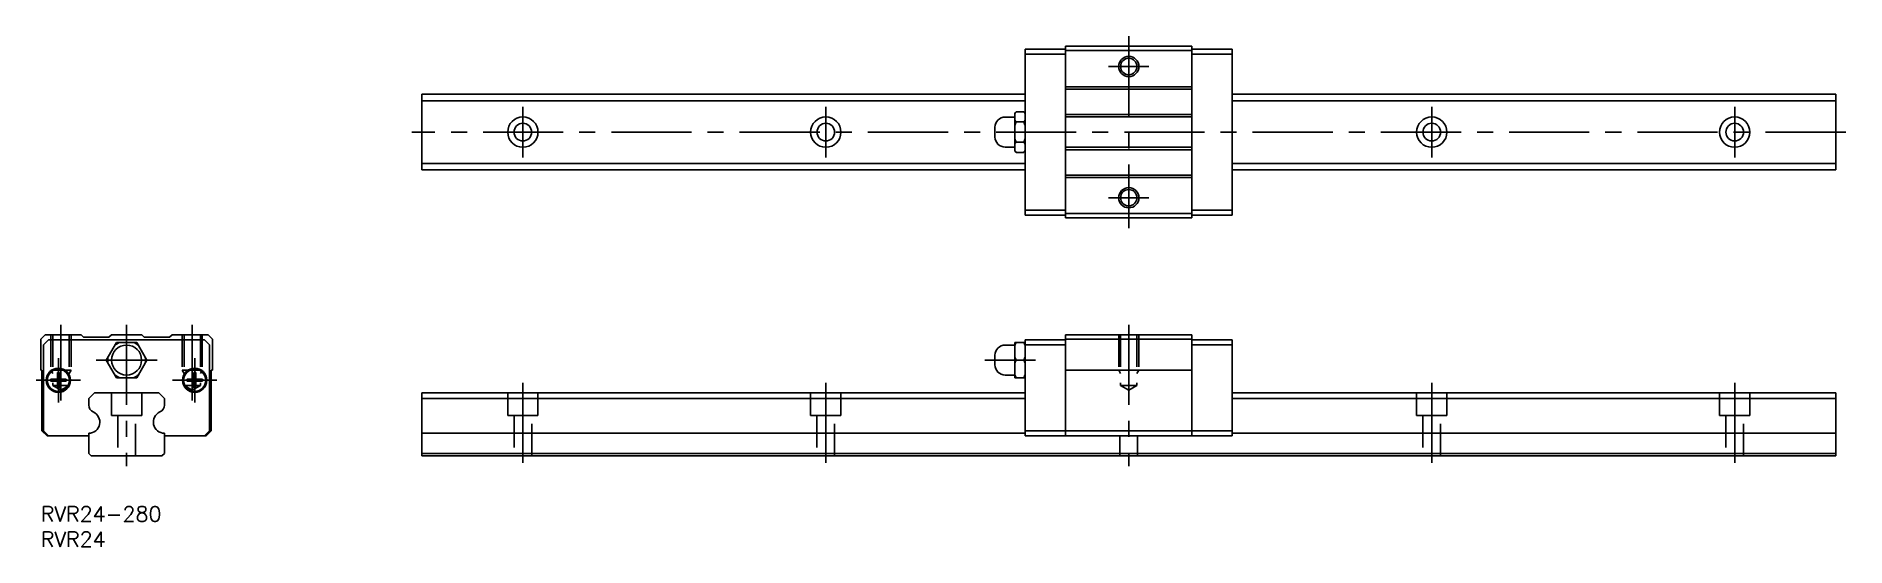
# Model space of a CAD drawing. Extents: x -1 to 357, y -8 to 93.
import ezdxf

# ---------------------------------------------------------------- set-up
doc = ezdxf.new("R2010")
doc.units = 0
doc.header["$LTSCALE"] = 0.5
doc.linetypes.add('CENTER', pattern=[50.8, 31.75, -6.35, 6.35, -6.35])
doc.linetypes.add('DASHED', pattern=[19.05, 12.7, -6.35])
for name, color, linetype in [('MSM_CENTER', 1, 'CENTER'), ('MSM_CONTINUOUS', 7, 'CONTINUOUS'), ('MSM_DASHED', 4, 'DASHED'), ('MSM_NARROW', 5, 'CONTINUOUS'), ('MSM_PART_NUMBER', 7, 'CONTINUOUS')]:
    doc.layers.add(name, color=color, linetype=linetype)
doc.styles.get("Standard").update_dxf_attribs({"font": 'txt.shx', "height": 2, "bigfont": 'bigfont.shx'})

# ---------------------------------------------------------------- blocks, each defined once
blk = doc.blocks.new('*U49')
at = {"layer": 'MSM_PART_NUMBER'}
blk.add_text('RVR24-280', height=3, dxfattribs=at).set_placement((0, -3))
blk = doc.blocks.new('*U50')
at = {"layer": 'MSM_PART_NUMBER'}
blk.add_text('RVR24', height=3, dxfattribs=at).set_placement((0, -8))

msp = doc.modelspace()

# ---------------------------------------------------------------- linework, layer by layer
at = {"layer": 'MSM_CENTER'}
for p, q in [((215.48, 93.15), (215.48, 55.15)), ((211.48, 87.15), (219.48, 87.15)), ((95.48, 69.15), (95.48, 79.15)), ((155.48, 69.15), (155.48, 79.15)), ((275.48, 69.15), (275.48, 79.15)), ((335.48, 69.15), (335.48, 79.15)), ((357.48, 74.15), (73.48, 74.15)), ((211.48, 61.15), (219.48, 61.15)), ((4, 36), (4, 21)), ((17, 36), (17, 8)), ((30, 36), (30, 21)), ((215.48, 36), (215.48, 8)), ((3.5, 20.6), (3.5, 29.4)), ((10.96, 29), (23.04, 29)), ((30.5, 20.6), (30.5, 29.4)), ((186.98, 29), (196.98, 29)), ((-0.9, 25), (7.9, 25)), ((26.1, 25), (34.9, 25)), ((95.48, 24.5), (95.48, 8)), ((155.48, 24.5), (155.48, 8)), ((275.48, 24.5), (275.48, 8)), ((335.48, 24.5), (335.48, 8))]:
    msp.add_line(p, q, dxfattribs=at)
at = {"layer": 'MSM_CONTINUOUS'}
for p, q in [((194.98, 90.6), (202.98, 90.6)), ((194.98, 57.7), (194.98, 90.6)), ((194.98, 89.61), (202.98, 89.61)), ((202.98, 91.15), (227.98, 91.15)), ((202.98, 57.15), (202.98, 91.15)), ((202.98, 90.3), (227.98, 90.3)), ((227.98, 57.15), (227.98, 91.15)), ((235.98, 90.6), (227.98, 90.6)), ((235.98, 89.61), (227.98, 89.61)), ((235.98, 57.7), (235.98, 90.6)), ((202.98, 83.15), (227.98, 83.15)), ((202.98, 82.65), (227.98, 82.65)), ((75.48, 66.65), (75.48, 81.65)), ((194.98, 81.65), (75.48, 81.65)), ((194.98, 80.38), (75.48, 80.38)), ((355.48, 81.65), (235.98, 81.65)), ((355.48, 80.38), (235.98, 80.38)), ((355.48, 66.65), (355.48, 81.65)), ((192.91, 77.12), (190.98, 77.12)), ((193.21, 78.19), (192.91, 77.9)), ((192.91, 77.9), (192.91, 70.41)), ((193.21, 78.19), (194.67, 78.19)), ((193.21, 76.17), (194.67, 76.17)), ((194.98, 77.88), (194.67, 78.19)), ((202.98, 77.65), (227.98, 77.65)), ((202.98, 77.15), (227.98, 77.15)), ((188.98, 75.12), (188.98, 73.18)), ((193.21, 72.14), (194.67, 72.14)), ((190.98, 71.18), (192.91, 71.18)), ((192.91, 70.41), (193.21, 70.12)), ((193.21, 70.12), (194.67, 70.12)), ((194.67, 70.12), (194.98, 70.43)), ((202.98, 71.15), (227.98, 71.15)), ((202.98, 70.65), (227.98, 70.65)), ((194.98, 67.92), (75.48, 67.92)), ((194.98, 66.65), (75.48, 66.65)), ((202.98, 65.65), (227.98, 65.65)), ((202.98, 65.15), (227.98, 65.15)), ((355.48, 67.92), (235.98, 67.92)), ((355.48, 66.65), (235.98, 66.65)), ((194.98, 58.69), (202.98, 58.69)), ((194.98, 57.7), (202.98, 57.7)), ((202.98, 58), (227.98, 58)), ((235.98, 58.69), (227.98, 58.69)), ((235.98, 57.7), (227.98, 57.7)), ((202.98, 57.15), (227.98, 57.15)), ((0.85, 34), (0, 33.15)), ((0, 33.15), (0, 27)), ((1.54, 33), (0.55, 32.01)), ((8, 34), (0.85, 34)), ((32.46, 33), (1.54, 33)), ((8.5, 33.5), (8, 34)), ((13.5, 33.5), (8.5, 33.5)), ((14.98, 32.49), (12.96, 29)), ((14, 34), (13.5, 33.5)), ((20, 34), (14, 34)), ((19.02, 32.49), (14.98, 32.49)), ((21.04, 29), (19.02, 32.49)), ((20.5, 33.5), (20, 34)), ((25.5, 33.5), (20.5, 33.5)), ((26, 34), (25.5, 33.5)), ((33.15, 34), (26, 34)), ((33.45, 32.01), (32.46, 33)), ((33.15, 34), (34, 33.15)), ((34, 27), (34, 33.15)), ((192.91, 32.49), (192.91, 25.5)), ((194.98, 32.49), (192.91, 32.49)), ((194.98, 14), (194.98, 33)), ((202.98, 33), (194.98, 33)), ((202.98, 14), (202.98, 34)), ((202.98, 34), (227.98, 34)), ((227.98, 33.15), (202.98, 33.15)), ((227.98, 14), (227.98, 34)), ((235.98, 33), (227.98, 33)), ((235.98, 14), (235.98, 33)), ((0.55, 32.01), (0.55, 15)), ((12.96, 29), (14.98, 25.5)), ((19.02, 25.5), (21.04, 29)), ((33.45, 15), (33.45, 32.01)), ((188.98, 29.97), (188.98, 28.03)), ((192.91, 31.97), (190.98, 31.97)), ((193.21, 29), (194.67, 29)), ((194.98, 32.01), (202.98, 32.01)), ((235.98, 32.01), (227.98, 32.01)), ((0, 27), (0.25, 27)), ((0.25, 27), (0.25, 15)), ((3.3, 25.2), (1.97, 25.2)), ((3.3, 26.53), (3.3, 25.2)), ((3.7, 25.2), (3.7, 26.53)), ((5.03, 25.2), (3.7, 25.2)), ((14.98, 25.5), (19.02, 25.5)), ((30.3, 25.2), (28.97, 25.2)), ((30.3, 26.53), (30.3, 25.2)), ((30.7, 25.2), (30.7, 26.53)), ((32.03, 25.2), (30.7, 25.2)), ((33.75, 15), (33.75, 27)), ((33.75, 27), (34, 27)), ((190.98, 26.03), (192.91, 26.03)), ((192.91, 25.5), (194.98, 25.5)), ((202.98, 27), (227.98, 27)), ((1.97, 24.8), (3.3, 24.8)), ((3.3, 24.8), (3.3, 23.47)), ((3.7, 24.8), (5.03, 24.8)), ((3.7, 23.47), (3.7, 24.8)), ((9.5, 21.38), (10.62, 22.5)), ((10.62, 22.5), (23.38, 22.5)), ((23.38, 22.5), (24.5, 21.38)), ((28.97, 24.8), (30.3, 24.8)), ((30.3, 24.8), (30.3, 23.47)), ((30.7, 23.47), (30.7, 24.8)), ((30.7, 24.8), (32.03, 24.8)), ((194.98, 22.5), (75.48, 22.5)), ((75.48, 22.5), (75.48, 10)), ((355.48, 22.5), (235.98, 22.5)), ((355.48, 22.5), (355.48, 10)), ((9.5, 20.09), (9.5, 21.38)), ((24.5, 21.38), (24.5, 20.09)), ((75.48, 21.38), (194.98, 21.38)), ((235.98, 21.38), (355.48, 21.38)), ((0.25, 15), (1.25, 14)), ((0.55, 15), (1.55, 14)), ((9.5, 10.5), (9.5, 14.5)), ((24.5, 14.5), (24.5, 10.5)), ((32.45, 14), (33.45, 15)), ((32.75, 14), (33.75, 15)), ((75.48, 14.5), (194.98, 14.5)), ((235.98, 15), (194.98, 15)), ((235.98, 14.5), (355.48, 14.5)), ((1.25, 14), (9.5, 14)), ((24.5, 14), (32.75, 14)), ((194.98, 14), (235.98, 14)), ((10, 10), (9.5, 10.5)), ((24, 10), (10, 10)), ((24.5, 10.5), (24, 10)), ((75.48, 10.5), (355.48, 10.5)), ((355.48, 10), (75.48, 10))]:
    msp.add_line(p, q, dxfattribs=at)
for centre, radius in [((215.48, 87.15), 1.62), ((95.48, 74.15), 3), ((95.48, 74.15), 1.75), ((155.48, 74.15), 3), ((155.48, 74.15), 1.75), ((275.48, 74.15), 3), ((275.48, 74.15), 1.75), ((335.48, 74.15), 3), ((335.48, 74.15), 1.75), ((215.48, 61.15), 1.62), ((17, 29), 2.97), ((3.5, 25), 2.4), ((3.5, 25), 2.2), ((30.5, 25), 2.4), ((30.5, 25), 2.2)]:
    msp.add_circle(centre, radius, dxfattribs=at)
for centre, radius, start, end in [((190.98, 75.12), 2, 90, 180), ((195.01, 76.34), 2.58, 134.2241, 144.2304), ((195.14, 78.13), 2.75, 216.0753, 225.4702), ((198.71, 73.39), 6.17, 153.222, 160.1291), ((192.8, 76.28), 2.68, 35.1578, 45.5611), ((192.9, 77.99), 2.53, 314.148, 325.1331), ((189.07, 73.36), 6.27, 19.3476, 26.6959), ((190.98, 73.18), 2, 180, 270), ((198.71, 74.92), 6.17, 199.8709, 206.778), ((195.14, 70.18), 2.75, 134.5298, 143.9247), ((189.07, 74.95), 6.27, 333.3041, 340.6524), ((192.9, 70.32), 2.53, 34.8669, 45.852), ((195.01, 71.97), 2.58, 215.7696, 225.7759), ((192.8, 72.03), 2.68, 314.4389, 324.8422), ((17, 29), 3.74, 110.9121, 129.0879), ((17, 29), 3.74, 50.9121, 69.0879), ((197.34, 30.07), 4.8, 149.5864, 157.4784), ((190.43, 30.02), 4.91, 21.9678, 30.3029), ((17, 29), 3.74, 170.9121, 189.0879), ((17, 29), 3.74, 350.9121, 9.0879), ((190.98, 29.97), 2, 90, 180), ((197.52, 31.52), 5, 202.6789, 210.2563), ((197.52, 26.48), 5, 149.7437, 157.3211), ((190.58, 31.4), 4.74, 329.5489, 338.1804), ((190.58, 26.6), 4.74, 21.8196, 30.4511), ((3.5, 25), 1.54, 172.5379, 187.4621), ((3.5, 25), 1.54, 82.5379, 97.4621), ((3.5, 25), 1.54, 352.5379, 7.4621), ((17, 29), 3.74, 230.9121, 249.0879), ((17, 29), 3.74, 290.9121, 309.0879), ((30.5, 25), 1.54, 172.5379, 187.4621), ((30.5, 25), 1.54, 82.5379, 97.4621), ((30.5, 25), 1.54, 352.5379, 7.4621), ((190.98, 28.03), 2, 180, 270), ((197.34, 27.93), 4.8, 202.5216, 210.4136), ((190.43, 27.98), 4.91, 329.6971, 338.0322), ((3.5, 25), 1.54, 262.5379, 277.4621), ((30.5, 25), 1.54, 262.5379, 277.4621), ((11, 20.09), 1.5, 180, 246.0835), ((9.5, 16.7), 2.2, 270, 66.0835), ((24.5, 16.7), 2.2, 113.9165, 270), ((23, 20.09), 1.5, 293.9165, 0)]:
    msp.add_arc(centre, radius, start, end, dxfattribs=at)
at = {"layer": 'MSM_DASHED'}
for p, q in [((2, 34), (2, 27)), ((2.38, 34), (2.38, 23.94)), ((5.62, 34), (5.62, 23.94)), ((6, 34), (6, 27)), ((28, 34), (28, 27)), ((28.38, 34), (28.38, 23.94)), ((31.62, 34), (31.62, 23.94)), ((32, 34), (32, 27)), ((213.48, 34), (213.48, 27)), ((213.86, 34), (213.86, 23.94)), ((217.1, 34), (217.1, 23.94)), ((217.48, 34), (217.48, 27)), ((2, 27), (6, 27)), ((2, 27), (2.38, 26.34)), ((6, 27), (5.62, 26.34)), ((28, 27), (32, 27)), ((28, 27), (28.38, 26.34)), ((32, 27), (31.62, 26.34)), ((213.48, 27), (217.48, 27)), ((213.48, 27), (213.86, 26.34)), ((217.48, 27), (217.1, 26.34)), ((2.38, 23.94), (5.62, 23.94)), ((2.38, 23.94), (4, 23)), ((5.62, 23.94), (4, 23)), ((14, 22.5), (14, 18)), ((20, 18), (20, 22.5)), ((28.38, 23.94), (31.62, 23.94)), ((28.38, 23.94), (30, 23)), ((31.62, 23.94), (30, 23)), ((92.48, 22.5), (92.48, 18)), ((98.48, 18), (98.48, 22.5)), ((152.48, 22.5), (152.48, 18)), ((158.48, 18), (158.48, 22.5)), ((213.86, 23.94), (217.1, 23.94)), ((213.86, 23.94), (215.48, 23)), ((217.1, 23.94), (215.48, 23)), ((272.48, 22.5), (272.48, 18)), ((278.48, 18), (278.48, 22.5)), ((332.48, 22.5), (332.48, 18)), ((338.48, 18), (338.48, 22.5)), ((20, 18), (14, 18)), ((15.25, 18), (15.25, 10)), ((18.75, 10), (18.75, 18)), ((98.48, 18), (92.48, 18)), ((93.73, 18), (93.73, 10)), ((97.23, 10), (97.23, 18)), ((158.48, 18), (152.48, 18)), ((153.73, 18), (153.73, 10)), ((157.23, 10), (157.23, 18)), ((278.48, 18), (272.48, 18)), ((273.73, 18), (273.73, 10)), ((277.23, 10), (277.23, 18)), ((338.48, 18), (332.48, 18)), ((333.73, 18), (333.73, 10)), ((337.23, 10), (337.23, 18)), ((213.73, 14), (213.73, 10)), ((217.23, 10), (217.23, 14))]:
    msp.add_line(p, q, dxfattribs=at)
at = {"layer": 'MSM_NARROW'}
for centre in [(215.48, 87.15), (215.48, 61.15)]:
    msp.add_circle(centre, 2, dxfattribs=at)

# ---------------------------------------------------------------- block references
at = {"layer": 'MSM_CONTINUOUS'}
for name in ['*U49', '*U50']:
    msp.add_blockref(name, (0, 0), dxfattribs=at)

doc.saveas('drawing.dxf')
